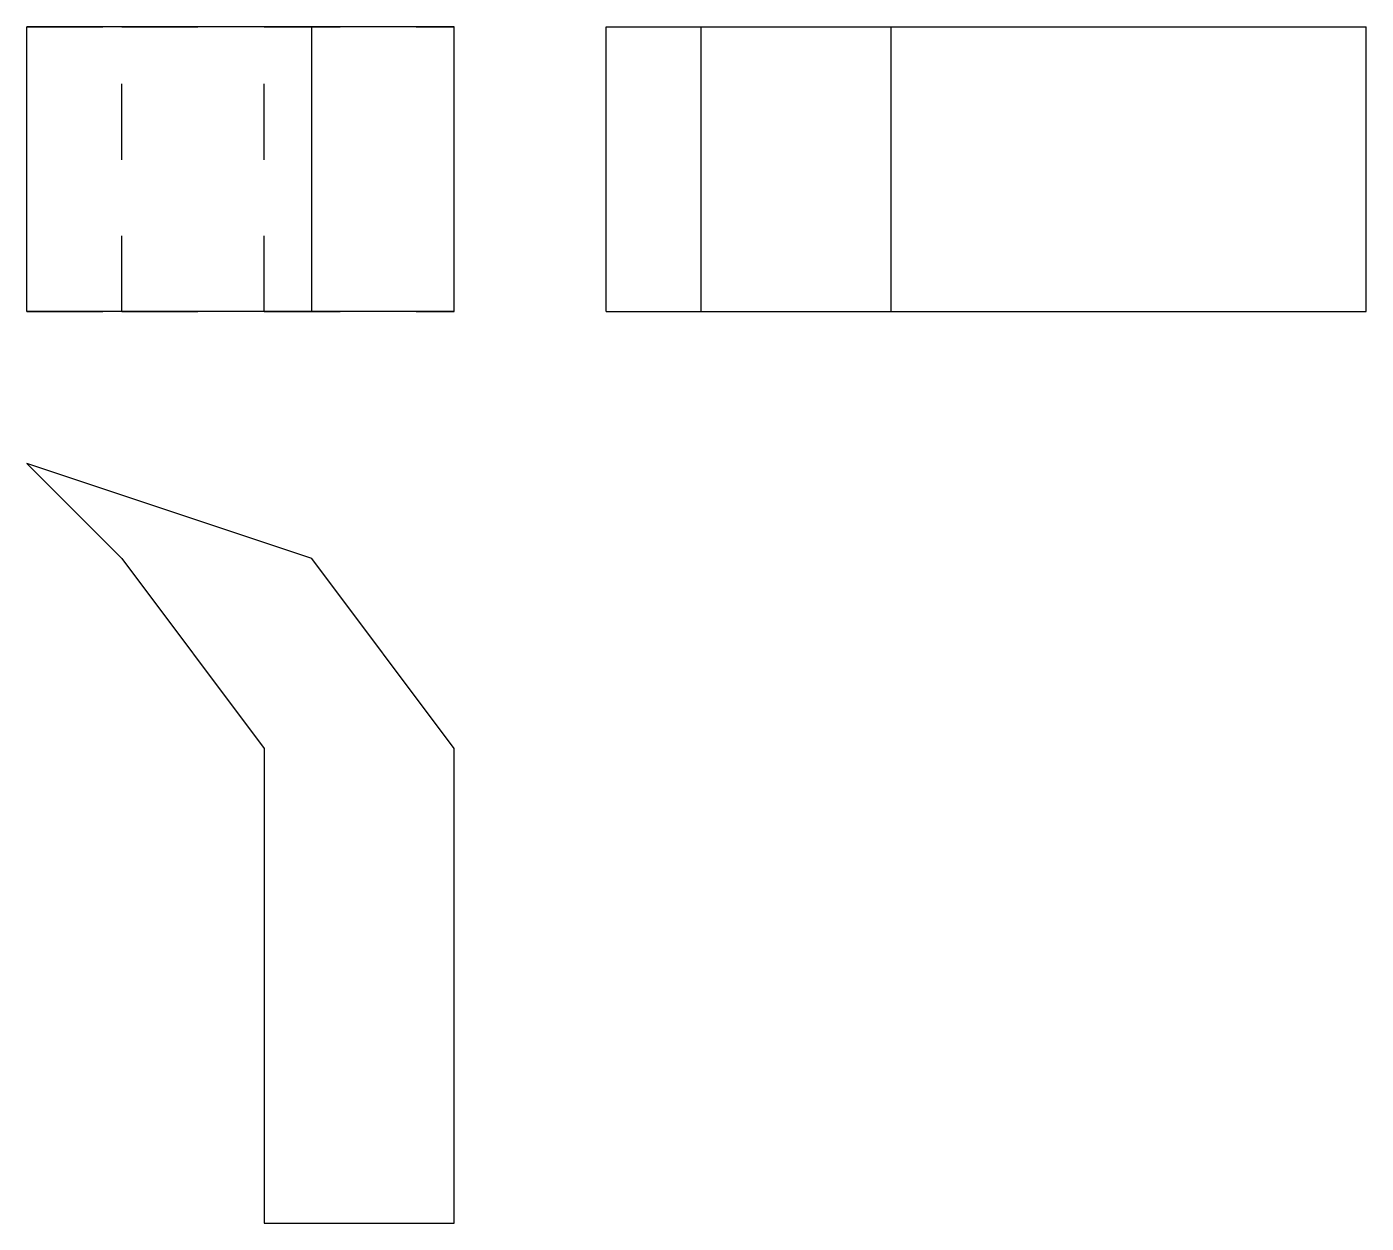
# Model space of a CAD drawing. Extents: x 0 to 1.76, y 0 to 1.57.
import ezdxf

# ---------------------------------------------------------------- set-up
doc = ezdxf.new("R2010")
doc.units = 0
doc.linetypes.add('HIDDEN', pattern=[0.05, 0.03335, -0.01665])
for name, color, linetype in [('FRONT', 7, 'CONTINUOUS'), ('FRONT_HID', 7, 'HIDDEN'), ('LEFT', 7, 'CONTINUOUS'), ('TOP', 7, 'CONTINUOUS')]:
    doc.layers.add(name, color=color, linetype=linetype)

msp = doc.modelspace()

# ---------------------------------------------------------------- linework, layer by layer
at = {"layer": 'FRONT'}
for p, q in [((0, 1.2), (0, 1.575)), ((0.375, 1.575), (0, 1.575)), ((0.5625, 1.575), (0.375, 1.575)), ((0.375, 1.2), (0.375, 1.575)), ((0.5625, 1.2), (0.5625, 1.575)), ((0.375, 1.2), (0, 1.2)), ((0.5625, 1.2), (0.375, 1.2))]:
    msp.add_line(p, q, dxfattribs=at)
at = {"layer": 'FRONT_HID', "linetype": 'HIDDEN'}
for p, q in [((0, 1.575), (0.125, 1.575)), ((0.125, 1.2), (0.125, 1.575)), ((0.125, 1.575), (0.3125, 1.575)), ((0.125, 1.575), (0.375, 1.575)), ((0.3125, 1.2), (0.3125, 1.575)), ((0.3125, 1.2), (0.3125, 1.575)), ((0.5625, 1.575), (0.3125, 1.575)), ((0.3125, 1.2), (0.3125, 1.575)), ((0.5625, 1.575), (0.3125, 1.575)), ((0.3125, 1.575), (0.5625, 1.575)), ((0, 1.2), (0.125, 1.2)), ((0.125, 1.2), (0.3125, 1.2)), ((0.125, 1.2), (0.375, 1.2)), ((0.5625, 1.2), (0.3125, 1.2)), ((0.5625, 1.2), (0.3125, 1.2)), ((0.3125, 1.2), (0.5625, 1.2))]:
    msp.add_line(p, q, dxfattribs=at)
at = {"layer": 'LEFT'}
for p, q in [((0.7625, 1.2), (0.7625, 1.575)), ((0.7625, 1.575), (0.8875, 1.575)), ((0.8875, 1.2), (0.8875, 1.575)), ((0.8875, 1.575), (1.1375, 1.575)), ((1.1375, 1.2), (1.1375, 1.575)), ((1.1375, 1.575), (1.5125, 1.575)), ((1.5125, 1.575), (1.7625, 1.575)), ((1.7625, 1.2), (1.7625, 1.575)), ((0.7625, 1.2), (0.8875, 1.2)), ((0.8875, 1.2), (1.1375, 1.2)), ((1.1375, 1.2), (1.5125, 1.2)), ((1.5125, 1.2), (1.7625, 1.2))]:
    msp.add_line(p, q, dxfattribs=at)
at = {"layer": 'TOP'}
for p, q in [((0, 1), (0.125, 0.875)), ((0.375, 0.875), (0, 1)), ((0.125, 0.875), (0.3125, 0.625)), ((0.5625, 0.625), (0.375, 0.875)), ((0.3125, 0.625), (0.3125, 0.25)), ((0.5625, 0.25), (0.5625, 0.625)), ((0.3125, 0.25), (0.3125, 0)), ((0.5625, 0), (0.5625, 0.25)), ((0.3125, 0), (0.5625, 0))]:
    msp.add_line(p, q, dxfattribs=at)

doc.saveas('drawing.dxf')
